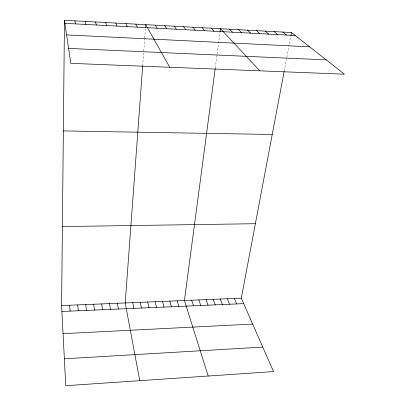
<?xml version="1.0" encoding="UTF-8"?>
<svg xmlns="http://www.w3.org/2000/svg" width="406" height="406" viewBox="0 0 406 406"><rect width="100%" height="100%" fill="white"/><g stroke="black" fill="none" stroke-linecap="round" stroke-linejoin="round"><path stroke-width="0.3" stroke-dasharray="2.03 1.52" d="M142.694 65.696L143.744 51.486M143.79 50.857L144.693 38.57M144.739 37.971L145.45 28.318M215.266 67.985L217.017 54.759M217.098 54.15L219.971 32.48M284.246 70.913L286.707 57.87M286.819 57.276L290.803 36.205"/><path stroke-width="0.61" d="M284.129 71.532L241.306 298.171L273.502 371.591L65.762 385.7L61.59 305.566L64.473 20.3L291.498 32.536L344.41 74.186L70.766 63.341L64.473 20.3M142.694 65.696L125.205 302.947L139.776 380.671M145.495 27.715L145.718 24.68L169.779 67.264M215.185 68.578L184.425 300.511L208.202 376.027M220.057 31.851L220.473 28.709L259.81 70.837M290.919 35.591L291.498 32.536M64.361 358.787L262.758 347.094M63.052 333.661L252.669 324.079M61.9 311.468L243.701 303.632M61.59 305.566L241.306 298.171M62.392 226.568L255.374 223.706M63.356 130.925L272.233 134.482M68.584 48.405L326.251 59.895M66.609 34.911L309.656 46.832M64.914 23.33L295.279 35.515M282.815 32.069L286.479 35.048M274.075 31.597L277.623 34.581M265.28 31.125L268.706 34.109M256.435 30.648L259.738 33.632M247.528 30.166L250.71 33.155M238.566 29.684L241.621 32.673M229.547 29.196L232.476 32.191M211.338 28.217L214.008 31.216M202.147 27.72L204.68 30.719M192.896 27.222L195.296 30.227M183.583 26.72L185.846 29.724M174.21 26.212L176.336 29.222M164.775 25.705L166.759 28.714M155.275 25.192L157.122 28.207M135.802 24.147L137.355 27.161M125.824 23.609L127.225 26.623M234.318 298.456L236.637 303.937M115.771 23.066L117.019 26.085M227.299 298.745L229.537 304.241M220.24 299.034L222.402 304.546M213.15 299.329L215.236 304.855M206.02 299.623L208.029 305.17M105.651 22.518L106.742 25.542M198.859 299.917L200.782 305.479M191.662 300.212L193.505 305.794M95.466 21.97L96.395 24.994M177.153 300.81L178.833 306.428M169.845 301.11L171.444 306.743M162.501 301.414L164.014 307.063M85.204 21.416L85.976 24.441M155.117 301.714L156.543 307.388M147.698 302.023L149.038 307.712M140.237 302.328L141.491 308.037M132.742 302.637L133.909 308.362M74.877 20.858L75.486 23.888M117.405 303.267L118.385 309.032M109.559 303.592L110.447 309.377M101.667 303.916L102.464 309.717M93.74 304.241L94.441 310.067M85.767 304.571L86.371 310.412M77.754 304.901L78.256 310.763M69.695 305.231L70.101 311.113"/></g></svg>
